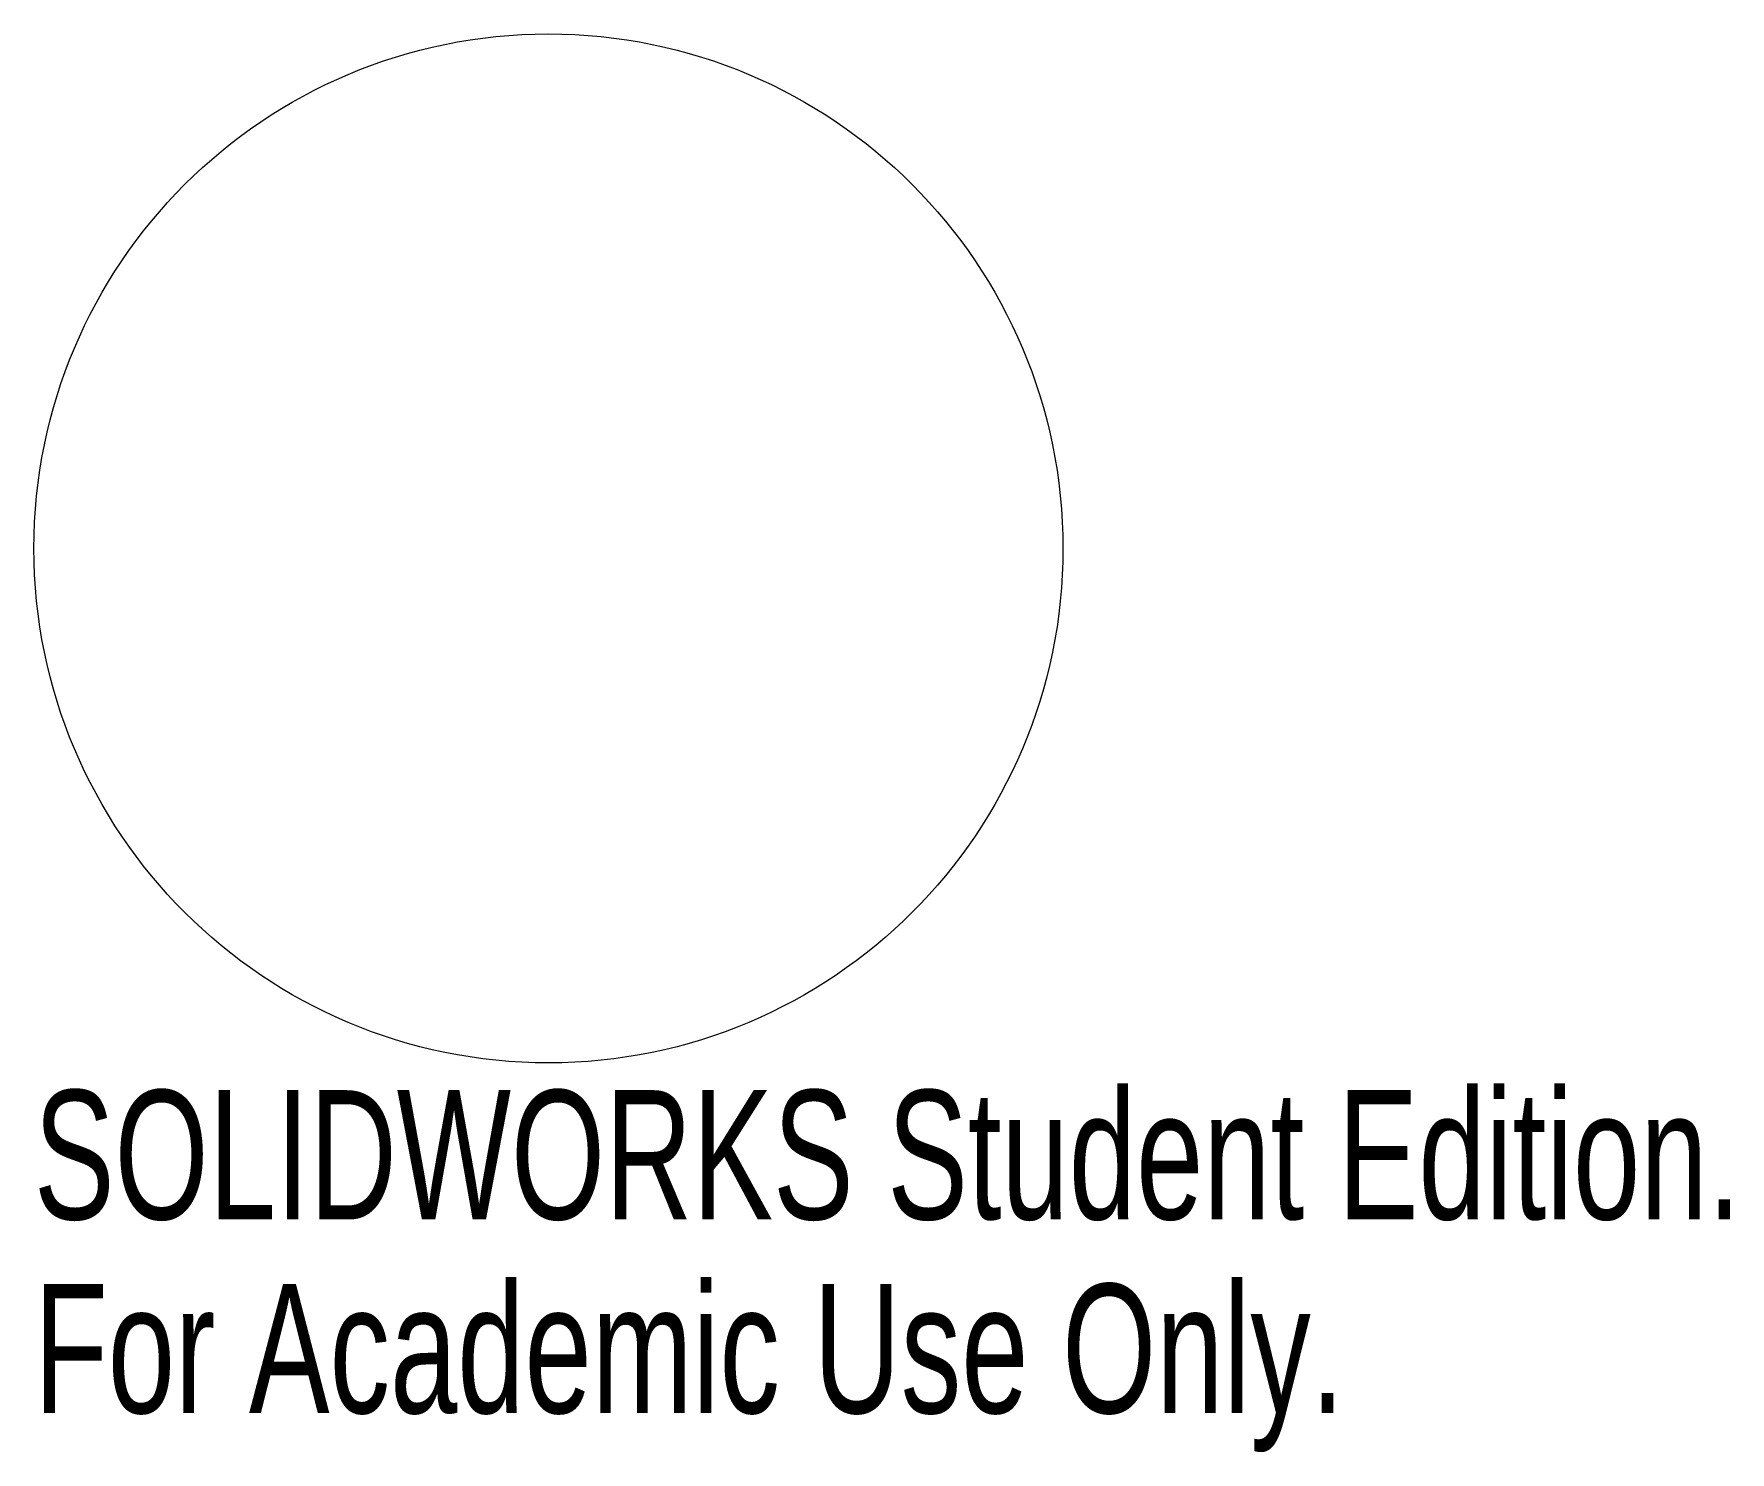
# Model space of a CAD drawing. Header units: millimetres. Extents: x -19.2 to 44.2, y -33.8 to 19.2.
import ezdxf

# ---------------------------------------------------------------- set-up
doc = ezdxf.new("R2010")
doc.units = ezdxf.units.MM
doc.styles.add('SLDTEXTSTYLE0', font='TXT', dxfattribs={"width": 0.7})

msp = doc.modelspace()

# ---------------------------------------------------------------- linework, layer by layer
at = {"color": 7, "linetype": 'Continuous', "lineweight": 15}
msp.add_circle((0, 0), 19.25, dxfattribs=at)

# ---------------------------------------------------------------- texts
at = {"color": 7, "linetype": 'Continuous', "char_height": 4.83362, "attachment_point": 1, "style": 'SLDTEXTSTYLE0'}
for s, insert in [('SOLIDWORKS Student Edition.', (-19.25, -20.27)), ('For Academic Use Only.', (-19.25, -27.52))]:
    msp.add_mtext(s, dxfattribs=dict(at, insert=insert))

doc.saveas('drawing.dxf')
